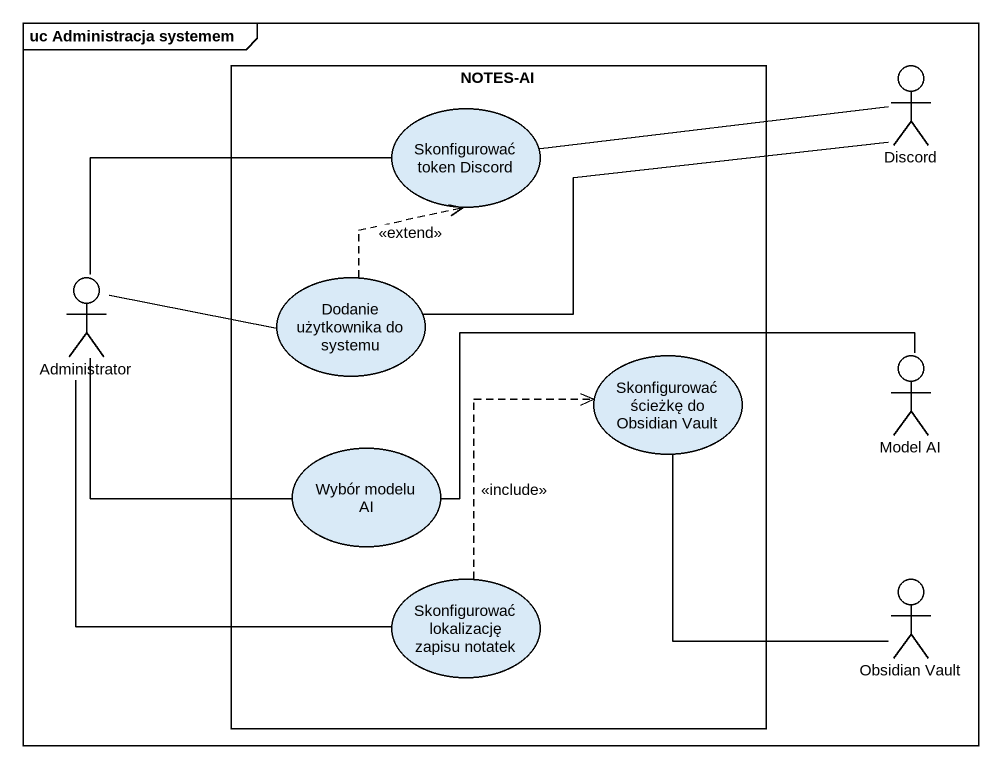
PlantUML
@startuml
mainframe uc Administracja systemem
rectangle "NOTES-AI" as NOTES_AI {
  usecase "Skonfigurować token Discord" as Skonfigurować_token_Discord
  usecase "Dodanie użytkownika do systemu" as Dodanie_użytkownika_do
  usecase "Skonfigurować ścieżkę do Obsidian Vault" as Skonfigurować_ścieżkę_do
  usecase "Wybór modelu AI" as Wybór_modelu_AI
  usecase "Skonfigurować lokalizację zapisu notatek" as Skonfigurować_lokalizację
}
actor Discord
actor Administrator
actor "Model AI" as Model_AI
actor "Obsidian Vault" as Obsidian_Vault
Skonfigurować_token_Discord -right- Discord
Administrator -right- Skonfigurować_token_Discord
Administrator -right- Dodanie_użytkownika_do
Administrator -right- Wybór_modelu_AI
Administrator -- Skonfigurować_lokalizację
Dodanie_użytkownika_do .up.> Skonfigurować_token_Discord : <<extend>>
Dodanie_użytkownika_do -right- Discord
Skonfigurować_ścieżkę_do -- Obsidian_Vault
Wybór_modelu_AI -right- Model_AI
Skonfigurować_lokalizację .up.> Skonfigurować_ścieżkę_do : <<include>>
@enduml
